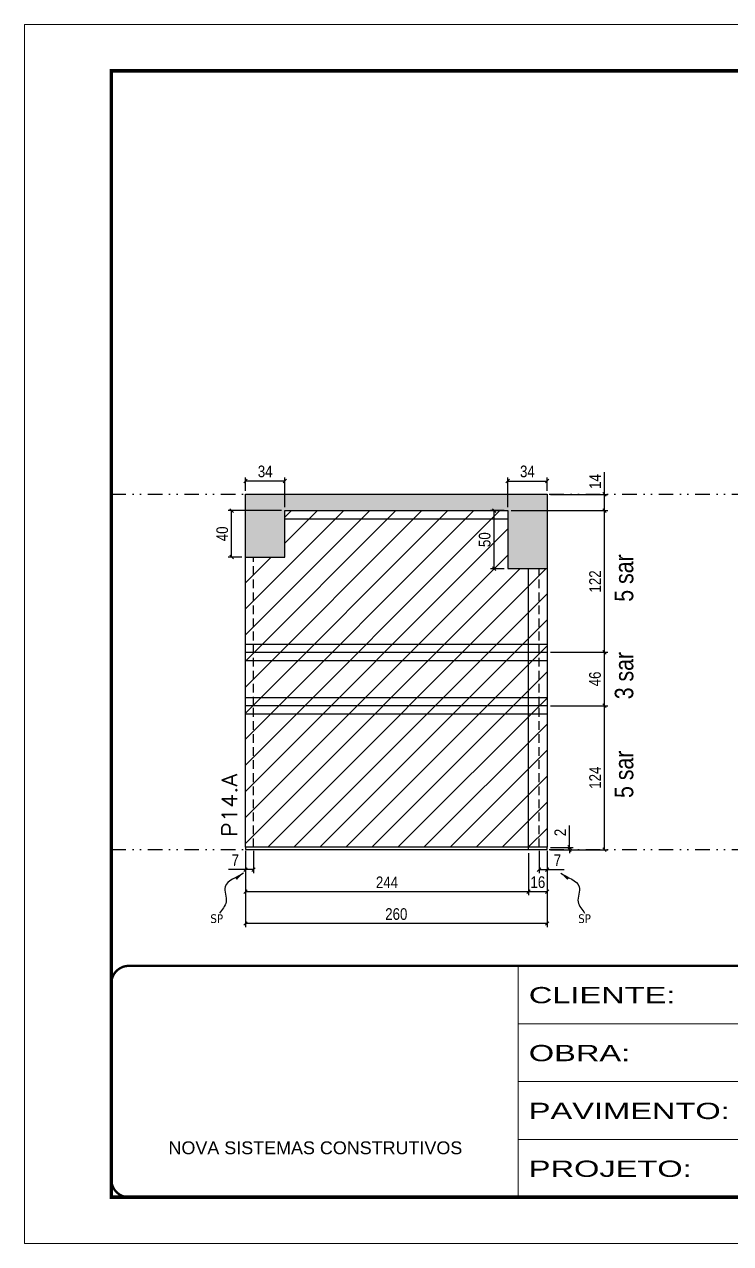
# Model space of a CAD drawing. Extents: x 14400 to 27878, y -21631 to 6985.
# Drawn here: x 19182 to 19791, y 192 to 1242 of the extents above; entities that cross this region are included whole.
import ezdxf

# ---------------------------------------------------------------- set-up
doc = ezdxf.new("R2010")
doc.units = 0
for name, pattern in [('CONTINUO', [0]), ('DASHED', [0.75, 0.5, -0.25]), ('DIVIDE2', [0.625, 0.25, -0.125, 0, -0.125, 0, -0.125]), ('HIDDEN', [0.375, 0.25, -0.125])]:
    doc.linetypes.add(name, pattern=pattern)
for name, color, linetype in [('COTA', 241, 'Continuous'), ('NOMENCLATURA', 7, 'Continuous'), ('Nível', 160, 'Continuous'), ('Painéis', 200, 'Continuous'), ('SARR_2.2x7', 40, 'Continuous'), ('texto', 7, 'Continuous')]:
    doc.layers.add(name, color=color, linetype=linetype)
for name, color, linetype, lineweight in [('Folhas', 255, 'Continuous', 9), ('Hachura', 251, 'Continuous', 9), ('SARRAFO DE PRESSAO', 251, 'DASHED', 9), ('Texto Seção', 7, 'Continuous', 15)]:
    doc.layers.add(name, color=color, linetype=linetype, lineweight=lineweight)
doc.styles.add('ARIAL', font='arial.ttf')
doc.styles.add('ARIAL_NARROW', font='ARIALN.TTF', dxfattribs={"height": 0.2})
doc.styles.add('COTA TECNICA', font='techl___.ttf', dxfattribs={"height": 10})
doc.styles.add('COTA TECNICA-50', font='techl___.ttf', dxfattribs={"height": 10})
doc.styles.add('REGUA-120', font='ROMANS.shx', dxfattribs={"height": 15})
doc.styles.get("Standard").update_dxf_attribs({"font": 'arial.ttf'})
doc.styles.add('Tecnologia', font='')
doc.styles.get('Tecnologia').set_extended_font_data('Forgotten Futurist')
doc.dimstyles.new('COTA PAINEL-50', dxfattribs={"dimtxt": 10, "dimasz": 3, "dimexe": 3, "dimexo": 3, "dimgap": 3, "dimtad": 1, "dimdec": 1, "dimzin": 12, "dimdsep": 46, "dimtxsty": 'COTA TECNICA-50', "dimblk1": 'OBLIQUE', "dimblk2": 'OBLIQUE', "dimsah": 1, "dimcen": 0.9, "dimclrd": 4, "dimclre": 4, "dimclrt": 240, "dimadec": 1, "dimazin": 3, "dimtfac": 1, "dimtdec": 1, "dimtmove": 0, "dimatfit": 3, "dimfxl": 1, "dimtolj": 1, "dimtzin": 12, "dimarcsym": 0})
doc.dimstyles.new('PAINEL', dxfattribs={"dimtxt": 10, "dimasz": 3, "dimexe": 3, "dimexo": 3, "dimgap": 3, "dimtad": 1, "dimdec": 1, "dimzin": 12, "dimdsep": 46, "dimtxsty": 'COTA TECNICA', "dimblk1": 'OBLIQUE', "dimblk2": 'OBLIQUE', "dimsah": 1, "dimcen": 0.9, "dimclrd": 4, "dimclre": 4, "dimclrt": 240, "dimadec": 1, "dimazin": 3, "dimtfac": 1, "dimtdec": 1, "dimtmove": 0, "dimatfit": 3, "dimfxl": 1, "dimtolj": 1, "dimtzin": 12, "dimarcsym": 0})
doc.dimstyles.get("Standard").update_dxf_attribs({"dimtxt": 0.18, "dimasz": 0.18, "dimexe": 0.18, "dimexo": 0.0625, "dimgap": 0.09, "dimtad": 0, "dimtih": 1, "dimtoh": 1, "dimdec": 4, "dimzin": 0, "dimdsep": 46, "dimtxsty": 'Standard', "dimcen": 0.09, "dimadec": 0, "dimazin": 0, "dimtfac": 1, "dimtdec": 4, "dimtofl": 0, "dimtmove": 0, "dimatfit": 3, "dimfxl": 1, "dimtolj": 1, "dimtzin": 0, "dimarcsym": 0})

# ---------------------------------------------------------------- blocks, each defined once
blk = doc.blocks.new('9999999999')
at = {"color": 30, "linetype": 'CONTINUO'}
for p, q in [((98564.6, 34230.2), (98564.6, 34429.4)), ((98564.6, 34379.6), (99584, 34379.6)), ((98564.6, 34329.8), (99488, 34329.8)), ((98564.6, 34280), (99488, 34280))]:
    blk.add_line(p, q, dxfattribs=at)
at = {"color": 30, "linetype": 'CONTINUO', "const_width": 2}
blk.add_lwpolyline([(99584, 34230.2), (99584, 34414.4, 0.414214), (99569, 34429.4), (98229, 34429.4, 0.414214), (98214, 34414.4), (98214, 34245.2, 0.414214), (98229, 34230.2), (99584, 34230.2)], format="xyb", dxfattribs=at)
at = {"layer": 'Folhas'}
blk.add_lwpolyline([(98139, 34190.2), (99624, 34190.2), (99624, 35240.2), (98139, 35240.2)], close=True, dxfattribs=at)
at = {"layer": 'Folhas', "color": 30, "const_width": 3}
blk.add_lwpolyline([(98214, 34230.2), (99584, 34230.2), (99584, 35200.2), (98214, 35200.2)], close=True, dxfattribs=at)
at = {"color": 7, "linetype": 'Continuous', "ltscale": 5, "style": 'ARIAL'}
blk.add_text('NOVA SISTEMAS CONSTRUTIVOS', height=11.059, dxfattribs=at).set_placement((98263.2, 34267.2))
at = {"layer": 'Folhas', "color": 7, "style": 'Tecnologia', "width": 1.5}
for s, p in [('CLIENTE:', (98573.7, 34397.2)), ('OBRA:', (98573.7, 34347.3)), ('PAVIMENTO:', (98573.7, 34297.5)), ('PROJETO:', (98573.7, 34247.7))]:
    blk.add_text(s, height=14, dxfattribs=at).set_placement(p)
blk = doc.blocks.new('_Oblique')
at = {"color": 0, "linetype": 'ByBlock', "lineweight": -2}
blk.add_line((-0.5, -0.5), (0.5, 0.5), dxfattribs=at)
blk = doc.blocks.new('*D1644')
at = {"layer": 'COTA', "color": 4, "lineweight": -2, "transparency": 16777216}
for p, q in [((19372.5, 530.1), (19372.5, 464.5)), ((19632.5, 530.1), (19632.5, 464.5)), ((19632.5, 467.5), (19372.5, 467.5))]:
    blk.add_line(p, q, dxfattribs=at)
at = {"layer": 'Defpoints', "color": 0, "transparency": 16777216}
for p in [(19372.5, 533.1), (19632.5, 533.1), (19372.5, 467.5)]:
    blk.add_point(p, dxfattribs=at)
at = {"layer": 'COTA', "color": 4, "lineweight": -2, "transparency": 16777216, "xscale": 3, "yscale": 3, "zscale": 3, "rotation": 180}
blk.add_blockref('_Oblique', (19372.5, 467.5), dxfattribs=at)
at = {"layer": 'COTA', "color": 4, "lineweight": -2, "transparency": 16777216, "xscale": 3, "yscale": 3, "zscale": 3}
blk.add_blockref('_Oblique', (19632.5, 467.5), dxfattribs=at)
at = {"layer": 'COTA', "color": 240, "transparency": 16777216, "insert": (19502.5, 475.6), "char_height": 10, "attachment_point": 5, "style": 'COTA TECNICA'}
blk.add_mtext('\\A1;260', dxfattribs=at)
blk = doc.blocks.new('*D1645')
at = {"layer": 'COTA', "color": 4, "lineweight": -2, "transparency": 16777216}
for p, q in [((19625.5, 530.1), (19625.5, 510.9)), ((19632.5, 528.1), (19632.5, 510.9)), ((19625.5, 513.9), (19632.5, 513.9)), ((19632.5, 513.9), (19647.2, 513.9))]:
    blk.add_line(p, q, dxfattribs=at)
at = {"layer": 'Defpoints', "color": 0, "transparency": 16777216}
for p in [(19625.5, 533.1), (19632.5, 531.1), (19632.5, 513.9)]:
    blk.add_point(p, dxfattribs=at)
at = {"layer": 'COTA', "color": 4, "lineweight": -2, "transparency": 16777216, "xscale": 3, "yscale": 3, "zscale": 3, "rotation": 180}
blk.add_blockref('_Oblique', (19625.5, 513.9), dxfattribs=at)
at = {"layer": 'COTA', "color": 4, "lineweight": -2, "transparency": 16777216, "xscale": 3, "yscale": 3, "zscale": 3}
blk.add_blockref('_Oblique', (19632.5, 513.9), dxfattribs=at)
at = {"layer": 'COTA', "color": 240, "transparency": 16777216, "insert": (19641.4, 522), "char_height": 10, "attachment_point": 5, "style": 'COTA TECNICA-50'}
blk.add_mtext('\\A1;7', dxfattribs=at)
blk = doc.blocks.new('*D1646')
at = {"layer": 'COTA', "color": 4, "lineweight": -2, "transparency": 16777216}
for p, q in [((19372.5, 528.1), (19372.5, 510.9)), ((19379.5, 530.1), (19379.5, 510.9)), ((19372.5, 513.9), (19357.8, 513.9)), ((19379.5, 513.9), (19372.5, 513.9))]:
    blk.add_line(p, q, dxfattribs=at)
at = {"layer": 'Defpoints', "color": 0, "transparency": 16777216}
for p in [(19372.5, 531.1), (19379.5, 533.1), (19372.5, 513.9)]:
    blk.add_point(p, dxfattribs=at)
at = {"layer": 'COTA', "color": 4, "lineweight": -2, "transparency": 16777216, "xscale": 3, "yscale": 3, "zscale": 3, "rotation": 180}
blk.add_blockref('_Oblique', (19372.5, 513.9), dxfattribs=at)
at = {"layer": 'COTA', "color": 4, "lineweight": -2, "transparency": 16777216, "xscale": 3, "yscale": 3, "zscale": 3}
blk.add_blockref('_Oblique', (19379.5, 513.9), dxfattribs=at)
at = {"layer": 'COTA', "color": 240, "transparency": 16777216, "insert": (19363.7, 522), "char_height": 10, "attachment_point": 5, "style": 'COTA TECNICA-50'}
blk.add_mtext('\\A1;7', dxfattribs=at)
blk = doc.blocks.new('*D1647')
at = {"layer": 'COTA', "color": 4, "lineweight": -2, "transparency": 16777216}
for p, q in [((19651.8, 533.1), (19651.8, 551.9)), ((19635.5, 533.1), (19654.8, 533.1)), ((19635.5, 531.1), (19654.8, 531.1)), ((19651.8, 531.1), (19651.8, 533.1)), ((19651.8, 531.1), (19651.8, 528.1))]:
    blk.add_line(p, q, dxfattribs=at)
at = {"layer": 'Defpoints', "color": 0, "transparency": 16777216}
for p in [(19632.5, 533.1), (19632.5, 531.1), (19651.8, 531.1)]:
    blk.add_point(p, dxfattribs=at)
at = {"layer": 'COTA', "color": 4, "lineweight": -2, "transparency": 16777216, "xscale": 3, "yscale": 3, "zscale": 3}
for p, rotation in [((19651.8, 533.1), 270), ((19651.8, 531.1), 90)]:
    blk.add_blockref('_Oblique', p, dxfattribs=dict(at, rotation=rotation))
at = {"layer": 'COTA', "color": 240, "transparency": 16777216, "insert": (19643.8, 545.9), "char_height": 10, "attachment_point": 5, "rotation": 90, "style": 'COTA TECNICA-50'}
blk.add_mtext('\\A1;2', dxfattribs=at)
blk = doc.blocks.new('*D1648')
at = {"layer": 'COTA', "color": 4, "linetype": 'ByBlock', "lineweight": -2, "transparency": 16777216}
for p, q in [((19635.5, 655.1), (19684.9, 655.1)), ((19681.9, 531.1), (19681.9, 655.1)), ((19635.5, 531.1), (19684.9, 531.1))]:
    blk.add_line(p, q, dxfattribs=at)
at = {"layer": 'Defpoints', "color": 0, "linetype": 'ByBlock', "transparency": 16777216}
for p in [(19632.5, 655.1), (19681.9, 655.1), (19632.5, 531.1)]:
    blk.add_point(p, dxfattribs=at)
at = {"layer": 'COTA', "color": 4, "linetype": 'ByBlock', "lineweight": -2, "transparency": 16777216, "xscale": 3, "yscale": 3, "zscale": 3}
for p, rotation in [((19681.9, 655.1), 90), ((19681.9, 531.1), 270)]:
    blk.add_blockref('_Oblique', p, dxfattribs=dict(at, rotation=rotation))
at = {"layer": 'COTA', "color": 240, "linetype": 'ByBlock', "transparency": 16777216, "insert": (19673.8, 593.1), "char_height": 10, "attachment_point": 5, "rotation": 90, "style": 'COTA TECNICA'}
blk.add_mtext('\\A1;124', dxfattribs=at)
blk = doc.blocks.new('*D1649')
at = {"layer": 'COTA', "color": 4, "lineweight": -2, "transparency": 16777216}
for p, q in [((19616.5, 528.1), (19616.5, 492)), ((19632.5, 528.1), (19632.5, 492)), ((19616.5, 495), (19632.5, 495))]:
    blk.add_line(p, q, dxfattribs=at)
at = {"layer": 'Defpoints', "color": 0, "transparency": 16777216}
for p in [(19616.5, 531.1), (19632.5, 531.1), (19632.5, 495)]:
    blk.add_point(p, dxfattribs=at)
at = {"layer": 'COTA', "color": 4, "lineweight": -2, "transparency": 16777216, "xscale": 3, "yscale": 3, "zscale": 3, "rotation": 180}
blk.add_blockref('_Oblique', (19616.5, 495), dxfattribs=at)
at = {"layer": 'COTA', "color": 4, "lineweight": -2, "transparency": 16777216, "xscale": 3, "yscale": 3, "zscale": 3}
blk.add_blockref('_Oblique', (19632.5, 495), dxfattribs=at)
at = {"layer": 'COTA', "color": 240, "transparency": 16777216, "insert": (19624.5, 503.1), "char_height": 10, "attachment_point": 5, "style": 'COTA TECNICA'}
blk.add_mtext('\\A1;16', dxfattribs=at)
blk = doc.blocks.new('*D1650')
at = {"layer": 'COTA', "color": 4, "lineweight": -2, "transparency": 16777216}
for p, q in [((19372.5, 528.1), (19372.5, 492)), ((19616.5, 528.1), (19616.5, 492)), ((19372.5, 495), (19616.5, 495))]:
    blk.add_line(p, q, dxfattribs=at)
at = {"layer": 'Defpoints', "color": 0, "transparency": 16777216}
for p in [(19372.5, 531.1), (19616.5, 531.1), (19616.5, 495)]:
    blk.add_point(p, dxfattribs=at)
at = {"layer": 'COTA', "color": 4, "lineweight": -2, "transparency": 16777216, "xscale": 3, "yscale": 3, "zscale": 3, "rotation": 180}
blk.add_blockref('_Oblique', (19372.5, 495), dxfattribs=at)
at = {"layer": 'COTA', "color": 4, "lineweight": -2, "transparency": 16777216, "xscale": 3, "yscale": 3, "zscale": 3}
blk.add_blockref('_Oblique', (19616.5, 495), dxfattribs=at)
at = {"layer": 'COTA', "color": 240, "transparency": 16777216, "insert": (19494.5, 503), "char_height": 10, "attachment_point": 5, "style": 'COTA TECNICA'}
blk.add_mtext('\\A1;244', dxfattribs=at)
blk = doc.blocks.new('*D1658')
at = {"layer": 'COTA', "color": 4, "lineweight": -2, "transparency": 16777216}
for p, q in [((19372.5, 840.1), (19372.5, 851.6)), ((19406.5, 826.1), (19406.5, 851.6)), ((19406.5, 848.6), (19372.5, 848.6))]:
    blk.add_line(p, q, dxfattribs=at)
at = {"layer": 'Defpoints', "color": 0, "transparency": 16777216}
for p in [(19372.5, 848.6), (19372.5, 837.1), (19406.5, 823.1)]:
    blk.add_point(p, dxfattribs=at)
at = {"layer": 'COTA', "color": 4, "lineweight": -2, "transparency": 16777216, "xscale": 3, "yscale": 3, "zscale": 3, "rotation": 180}
blk.add_blockref('_Oblique', (19372.5, 848.6), dxfattribs=at)
at = {"layer": 'COTA', "color": 4, "lineweight": -2, "transparency": 16777216, "xscale": 3, "yscale": 3, "zscale": 3}
blk.add_blockref('_Oblique', (19406.5, 848.6), dxfattribs=at)
at = {"layer": 'COTA', "color": 240, "transparency": 16777216, "insert": (19389.5, 856.8), "char_height": 10, "attachment_point": 5, "style": 'COTA TECNICA'}
blk.add_mtext('\\A1;34', dxfattribs=at)
blk = doc.blocks.new('*D1659')
at = {"layer": 'COTA', "color": 4, "lineweight": -2, "transparency": 16777216}
for p, q in [((19598.5, 826.1), (19598.5, 851.6)), ((19632.5, 840.1), (19632.5, 851.6)), ((19598.5, 848.6), (19632.5, 848.6))]:
    blk.add_line(p, q, dxfattribs=at)
at = {"layer": 'Defpoints', "color": 0, "transparency": 16777216}
for p in [(19632.5, 848.6), (19632.5, 837.1), (19598.5, 823.1)]:
    blk.add_point(p, dxfattribs=at)
at = {"layer": 'COTA', "color": 4, "lineweight": -2, "transparency": 16777216, "xscale": 3, "yscale": 3, "zscale": 3, "rotation": 180}
blk.add_blockref('_Oblique', (19598.5, 848.6), dxfattribs=at)
at = {"layer": 'COTA', "color": 4, "lineweight": -2, "transparency": 16777216, "xscale": 3, "yscale": 3, "zscale": 3}
blk.add_blockref('_Oblique', (19632.5, 848.6), dxfattribs=at)
at = {"layer": 'COTA', "color": 240, "transparency": 16777216, "insert": (19615.5, 856.8), "char_height": 10, "attachment_point": 5, "style": 'COTA TECNICA'}
blk.add_mtext('\\A1;34', dxfattribs=at)
blk = doc.blocks.new('*D1660')
at = {"layer": 'COTA', "color": 4, "lineweight": -2, "transparency": 16777216}
for p, q in [((19403.5, 823.1), (19357.6, 823.1)), ((19360.6, 783.1), (19360.6, 823.1)), ((19369.5, 783.1), (19357.6, 783.1))]:
    blk.add_line(p, q, dxfattribs=at)
at = {"layer": 'Defpoints', "color": 0, "transparency": 16777216}
for p in [(19360.6, 823.1), (19406.5, 823.1), (19372.5, 783.1)]:
    blk.add_point(p, dxfattribs=at)
at = {"layer": 'COTA', "color": 4, "lineweight": -2, "transparency": 16777216, "xscale": 3, "yscale": 3, "zscale": 3}
for p, rotation in [((19360.6, 823.1), 90), ((19360.6, 783.1), 270)]:
    blk.add_blockref('_Oblique', p, dxfattribs=dict(at, rotation=rotation))
at = {"layer": 'COTA', "color": 240, "transparency": 16777216, "insert": (19352.5, 803.1), "char_height": 10, "attachment_point": 5, "rotation": 90, "style": 'COTA TECNICA'}
blk.add_mtext('\\A1;40', dxfattribs=at)
blk = doc.blocks.new('*D1661')
at = {"layer": 'COTA', "color": 4, "lineweight": -2, "transparency": 16777216}
for p, q in [((19595.5, 823.1), (19583.8, 823.1)), ((19586.8, 773.1), (19586.8, 823.1)), ((19595.5, 773.1), (19583.8, 773.1))]:
    blk.add_line(p, q, dxfattribs=at)
at = {"layer": 'Defpoints', "color": 0, "transparency": 16777216}
for p in [(19586.8, 823.1), (19598.5, 823.1), (19598.5, 773.1)]:
    blk.add_point(p, dxfattribs=at)
at = {"layer": 'COTA', "color": 4, "lineweight": -2, "transparency": 16777216, "xscale": 3, "yscale": 3, "zscale": 3}
for p, rotation in [((19586.8, 823.1), 90), ((19586.8, 773.1), 270)]:
    blk.add_blockref('_Oblique', p, dxfattribs=dict(at, rotation=rotation))
at = {"layer": 'COTA', "color": 240, "transparency": 16777216, "insert": (19578.7, 798.1), "char_height": 10, "attachment_point": 5, "rotation": 90, "style": 'COTA TECNICA'}
blk.add_mtext('\\A1;50', dxfattribs=at)
blk = doc.blocks.new('*D1680')
at = {"layer": 'COTA', "color": 4, "lineweight": -2, "transparency": 16777216}
for p, q in [((19635.5, 701.1), (19684.9, 701.1)), ((19681.9, 655.1), (19681.9, 701.1)), ((19635.5, 655.1), (19684.9, 655.1))]:
    blk.add_line(p, q, dxfattribs=at)
at = {"layer": 'Defpoints', "color": 0, "transparency": 16777216}
for p in [(19632.5, 701.1), (19681.9, 701.1), (19632.5, 655.1)]:
    blk.add_point(p, dxfattribs=at)
at = {"layer": 'COTA', "color": 4, "lineweight": -2, "transparency": 16777216, "xscale": 3, "yscale": 3, "zscale": 3}
for p, rotation in [((19681.9, 701.1), 90), ((19681.9, 655.1), 270)]:
    blk.add_blockref('_Oblique', p, dxfattribs=dict(at, rotation=rotation))
at = {"layer": 'COTA', "color": 240, "transparency": 16777216, "insert": (19673.8, 678.1), "char_height": 10, "attachment_point": 5, "rotation": 90, "style": 'COTA TECNICA'}
blk.add_mtext('\\A1;46', dxfattribs=at)
blk = doc.blocks.new('*D1681')
at = {"layer": 'COTA', "color": 4, "lineweight": -2, "transparency": 16777216}
for p, q in [((19601.5, 823.1), (19684.9, 823.1)), ((19681.9, 701.1), (19681.9, 823.1)), ((19635.5, 701.1), (19684.9, 701.1))]:
    blk.add_line(p, q, dxfattribs=at)
at = {"layer": 'Defpoints', "color": 0, "transparency": 16777216}
for p in [(19598.5, 823.1), (19681.9, 823.1), (19632.5, 701.1)]:
    blk.add_point(p, dxfattribs=at)
at = {"layer": 'COTA', "color": 4, "lineweight": -2, "transparency": 16777216, "xscale": 3, "yscale": 3, "zscale": 3}
for p, rotation in [((19681.9, 823.1), 90), ((19681.9, 701.1), 270)]:
    blk.add_blockref('_Oblique', p, dxfattribs=dict(at, rotation=rotation))
at = {"layer": 'COTA', "color": 240, "transparency": 16777216, "insert": (19673.8, 762.1), "char_height": 10, "attachment_point": 5, "rotation": 90, "style": 'COTA TECNICA'}
blk.add_mtext('\\A1;122', dxfattribs=at)
blk = doc.blocks.new('*D1682')
at = {"layer": 'COTA', "color": 4, "lineweight": -2, "transparency": 16777216}
for p, q in [((19681.9, 837.1), (19681.9, 856.3)), ((19635.5, 837.1), (19684.9, 837.1)), ((19681.9, 823.1), (19681.9, 837.1)), ((19601.5, 823.1), (19684.9, 823.1))]:
    blk.add_line(p, q, dxfattribs=at)
at = {"layer": 'Defpoints', "color": 0, "transparency": 16777216}
for p in [(19632.5, 837.1), (19681.9, 837.1), (19598.5, 823.1)]:
    blk.add_point(p, dxfattribs=at)
at = {"layer": 'COTA', "color": 4, "lineweight": -2, "transparency": 16777216, "xscale": 3, "yscale": 3, "zscale": 3}
for p, rotation in [((19681.9, 837.1), 90), ((19681.9, 823.1), 270)]:
    blk.add_blockref('_Oblique', p, dxfattribs=dict(at, rotation=rotation))
at = {"layer": 'COTA', "color": 240, "transparency": 16777216, "insert": (19673.8, 848.2), "char_height": 10, "attachment_point": 5, "rotation": 90, "style": 'COTA TECNICA'}
blk.add_mtext('\\A1;14', dxfattribs=at)

msp = doc.modelspace()

# ---------------------------------------------------------------- hatches: boundary and pattern name
at = {"layer": 'COTA'}
h = msp.add_hatch(dxfattribs=at)
h.set_pattern_fill('AR-CONC', color=256, scale=0.03)
h.set_pattern_definition([(50, (4768.5, 1093.575), (5.4655401, -0.4781726), [0.5715, -6.2865]), (355, (4768.5, 1093.575), (-1.0573026, 5.7317054), [0.4572, -5.0292175]), (100.451445, (4768.9555, 1093.535), (4.4082374, 5.2535326), [0.4857003, -5.3427073]), (46.1842, (4768.5, 1095.099), (8.1323712, -1.2612698), [0.85725, -9.42975]), (96.63556, (4769.178, 1094.994), (7.122124, 7.4227837), [0.7285507, -8.0140682]), (351.18415, (4768.5, 1095.099), (7.122124, 7.4227837), [0.685799, -7.543792]), (21, (4769.262, 1094.718), (4.5484317, -3.067956), [0.5715, -6.2865]), (326, (4769.262, 1094.718), (1.8540609, 5.525639), [0.4572, -5.0292]), (71.451445, (4769.641, 1094.4624), (6.4024926, 2.457683), [0.4857003, -5.3426981]), (37.5, (4768.5, 1093.5751), (0.0926581, 2.53665117), [0, -4.96824, 0, -5.1054, 0, -5.04825]), (7.5, (4768.5, 1093.575), (2.0045899, 3.00541724), [0, -2.91084, 0, -4.85394, 0, -1.92405]), (327.5, (4766.8007, 1093.5751), (4.06771786, -0.17186232), [0, -1.905, 0, -5.9436, 0, -7.8867]), (317.5, (4766.0387, 1093.575), (4.4438754, 0.7627947), [0, -2.4765, 0, -3.94716, 0, -5.6007])])
h.paths.add_polyline_path([(19632.518, 837.135), (19372.518, 837.135), (19372.518, 783.135), (19406.518, 783.135), (19406.518, 823.135), (19598.518, 823.135), (19598.518, 773.135), (19632.518, 773.135)])
at = {"layer": 'Hachura'}
h = msp.add_hatch(dxfattribs=at)
h.set_pattern_fill('ANSI31', color=256, scale=5)
h.paths.add_polyline_path([(19616.518, 773.135), (19598.518, 773.135), (19598.518, 823.135), (19406.518, 823.135), (19406.518, 783.135), (19372.518, 783.135), (19372.518, 701.135), (19616.518, 701.135)])
h.paths.add_polyline_path([(19616.518, 701.135), (19372.518, 701.135), (19372.518, 655.135), (19616.518, 655.135)])
h.paths.add_polyline_path([(19616.518, 655.135), (19372.518, 655.135), (19372.518, 533.135), (19616.518, 533.135)])
h.paths.add_polyline_path([(19632.518, 655.135), (19616.518, 655.135), (19616.518, 533.135), (19632.518, 533.135)])
h.paths.add_polyline_path([(19632.518, 701.135), (19616.518, 701.135), (19616.518, 655.135), (19632.518, 655.135)])
h.paths.add_polyline_path([(19632.518, 773.135), (19616.518, 773.135), (19616.518, 701.135), (19632.518, 701.135)])
h.paths.add_polyline_path([(19839.697, 773.135), (19823.697, 773.135), (19823.697, 701.135), (19839.697, 701.135)])
h.paths.add_polyline_path([(19839.697, 701.135), (19823.697, 701.135), (19823.697, 655.135), (19839.697, 655.135)])
h.paths.add_polyline_path([(19839.697, 655.135), (19823.697, 655.135), (19823.697, 533.135), (19839.697, 533.135)])
h.paths.add_polyline_path([(20083.697, 655.135), (19839.697, 655.135), (19839.697, 533.135), (20083.697, 533.135)])
h.paths.add_polyline_path([(20083.697, 701.135), (19839.697, 701.135), (19839.697, 655.135), (20083.697, 655.135)])
h.paths.add_polyline_path([(20083.697, 819.135), (20021.697, 819.135), (20021.697, 773.135), (19839.697, 773.135), (19839.697, 701.135), (20083.697, 701.135)])
h.paths.add_polyline_path([(19994.697, 823.135), (19857.697, 823.135), (19857.697, 773.135), (19994.697, 773.135)])
h.paths.add_polyline_path([(20296.658, 777.135), (20277.658, 777.135), (20277.658, 533.135), (20296.658, 533.135)])
h.paths.add_polyline_path([(20296.658, 783.135), (20277.658, 783.135), (20277.658, 777.135), (20296.658, 777.135)])
h.paths.add_polyline_path([(20481.89, 773.135), (20462.89, 773.135), (20462.89, 533.135), (20481.89, 533.135)])

# ---------------------------------------------------------------- linework, layer by layer
at = {"layer": 'COTA'}
for p, q in [((19372.518, 783.135), (19372.518, 837.135)), ((19372.518, 837.135), (19632.518, 837.135)), ((19632.518, 837.135), (19632.518, 773.135))]:
    msp.add_line(p, q, dxfattribs=at)
at = {"layer": 'Nível', "color": 4, "linetype": 'DIVIDE2', "ltscale": 50}
for p, q in [((19256.967, 837.135), (20626.967, 837.135)), ((19256.967, 531.135), (20626.967, 531.135))]:
    msp.add_line(p, q, dxfattribs=at)
at = {"layer": 'Painéis'}
for p, q in [((19406.518, 783.135), (19406.518, 823.135)), ((19406.518, 823.135), (19598.518, 823.135)), ((19598.518, 823.135), (19598.518, 773.135)), ((19372.518, 533.135), (19372.518, 783.135)), ((19372.518, 783.135), (19406.518, 783.135)), ((19598.518, 773.135), (19632.518, 773.135)), ((19616.518, 531.135), (19616.518, 773.135)), ((19632.518, 773.135), (19632.518, 533.135)), ((19372.518, 701.135), (19632.518, 701.135)), ((19372.518, 655.135), (19632.518, 655.135))]:
    msp.add_line(p, q, dxfattribs=at)
msp.add_lwpolyline([(19632.518, 533.135), (19372.518, 533.135), (19372.518, 531.135), (19632.518, 531.135)], close=True, dxfattribs=at)
at = {"layer": 'SARR_2.2x7'}
for p, q in [((19406.518, 816.135), (19598.518, 816.135)), ((19372.518, 708.135), (19632.518, 708.135)), ((19372.518, 694.135), (19632.518, 694.135)), ((19372.518, 662.135), (19632.518, 662.135)), ((19372.518, 648.135), (19632.518, 648.135))]:
    msp.add_line(p, q, dxfattribs=at)
at = {"layer": 'SARR_2.2x7', "linetype": 'HIDDEN', "ltscale": 30}
for p, q in [((19379.518, 655.135), (19379.518, 783.135)), ((19625.518, 655.135), (19625.518, 773.135)), ((19379.518, 533.135), (19379.518, 655.135)), ((19625.518, 533.135), (19625.518, 655.135))]:
    msp.add_line(p, q, dxfattribs=at)

# ---------------------------------------------------------------- block references
at = {"layer": 'SARRAFO DE PRESSAO', "color": 6, "linetype": 'ByBlock'}
msp.add_blockref('9999999999', (-78957.011, -33998.353), dxfattribs=at)

# ---------------------------------------------------------------- texts
at = {"layer": 'NOMENCLATURA', "style": 'ARIAL_NARROW'}
for s, p in [('5 sar', (19706.761, 744.654)), ('3 sar', (19706.761, 660.654)), ('5 sar', (19706.761, 575.654))]:
    msp.add_text(s, height=16, rotation=90, dxfattribs=at).set_placement(p)
at = {"layer": 'texto', "color": 0, "char_height": 7.5, "attachment_point": 5}
for insert in [(19347.741, 471.644), (19664.765, 471.644)]:
    msp.add_mtext('{\\fTahoma|b0|i0|c0|p34;\\C4;SP}', dxfattribs=dict(at, insert=insert))
at = {"layer": 'Texto Seção', "style": 'REGUA-120', "width": 1.1}
msp.add_text('P14.A', height=13, rotation=90, dxfattribs=at).set_placement((19365.269, 541.898))

# ---------------------------------------------------------------- dimensions: what is measured, and where the dimension line sits
at = {"layer": 'COTA'}
for base, p1, p2, dimstyle, picture, middle in [((19372.518, 848.605), (19406.518, 823.135), (19372.518, 837.135), 'PAINEL', '*D1658', (19389.518, 856.825)), ((19632.518, 848.605), (19598.518, 823.135), (19632.518, 837.135), 'PAINEL', '*D1659', (19615.518, 856.825)), ((19616.518, 494.955), (19372.518, 531.135), (19616.518, 531.135), 'PAINEL', '*D1650', (19494.518, 503.028)), ((19632.518, 513.893), (19625.518, 533.135), (19632.518, 531.135), 'COTA PAINEL-50', '*D1645', (19641.383, 521.966))]:
    dim = msp.add_linear_dim(base=base, p1=p1, p2=p2, dimstyle=dimstyle, dxfattribs=at)
    dim.commit()
    dim.dimension.update_dxf_attribs({"geometry": picture, "text_midpoint": middle})
for base, p1, p2, angle, dimstyle, picture, middle in [((19681.885, 837.135), (19598.518, 823.135), (19632.518, 837.135), 90, 'PAINEL', '*D1682', (19673.812, 848.193)), ((19360.642, 823.135), (19372.518, 783.135), (19406.518, 823.135), 90, 'PAINEL', '*D1660', (19352.539, 803.135)), ((19586.807, 823.135), (19598.518, 773.135), (19598.518, 823.135), 90, 'PAINEL', '*D1661', (19578.697, 798.135)), ((19681.885, 701.135), (19632.518, 655.135), (19632.518, 701.135), 90, 'PAINEL', '*D1680', (19673.783, 678.135)), ((19372.518, 513.893), (19379.518, 533.135), (19372.518, 531.135), 180, 'COTA PAINEL-50', '*D1646', (19363.652, 521.966))]:
    dim = msp.add_linear_dim(base=base, p1=p1, p2=p2, angle=angle, dimstyle=dimstyle, dxfattribs=at)
    dim.commit()
    dim.dimension.update_dxf_attribs({"geometry": picture, "text_midpoint": middle})
for base, p1, p2, angle, override, picture, middle in [((19681.885, 823.135), (19632.518, 701.135), (19598.518, 823.135), 90, {"dimtmove": 1}, '*D1681', (19673.827, 762.135)), ((19372.518, 467.517), (19632.518, 533.135), (19372.518, 533.135), 180, {"dimarcsym": 2}, '*D1644', (19502.518, 475.62))]:
    dim = msp.add_linear_dim(base=base, p1=p1, p2=p2, angle=angle, dimstyle='PAINEL', override=override, dxfattribs=at)
    dim.commit()
    dim.dimension.update_dxf_attribs({"geometry": picture, "text_midpoint": middle})
at = {"layer": 'COTA', "linetype": 'ByBlock'}
dim = msp.add_aligned_dim(p1=(19632.518, 531.135), p2=(19632.518, 655.135), distance=-49.367, dimstyle='PAINEL', dxfattribs=at)
dim.commit()
dim.dimension.update_dxf_attribs({"geometry": '*D1648', "text_midpoint": (19673.812, 593.135)})
at = {"layer": 'COTA'}
dim = msp.add_linear_dim(base=(19651.776, 531.135), p1=(19632.518, 533.135), p2=(19632.518, 531.135), angle=90, dimstyle='COTA PAINEL-50', dxfattribs=at)
dim.commit()
dim.dimension.update_dxf_attribs({"geometry": '*D1647', "text_midpoint": (19651.776, 545.882), "dimtype": 160})
dim = msp.add_linear_dim(base=(19632.518, 494.955), p1=(19616.518, 531.135), p2=(19632.518, 531.135), dimstyle='PAINEL', override={"dimtmove": 1}, dxfattribs=at)
dim.commit()
dim.dimension.update_dxf_attribs({"geometry": '*D1649', "text_midpoint": (19624.518, 494.955), "dimtype": 160})

# ---------------------------------------------------------------- leaders
at = {"layer": 'COTA', "path_type": 1}
for points in [[(19370.689, 510.954), (19354.904, 499.119), (19355.829, 486.113), (19350.276, 476.331)], [(19644.347, 510.954), (19660.132, 499.119), (19659.207, 486.113), (19664.76, 476.331)]]:
    msp.add_leader(points, dimstyle='Standard', override={"dimasz": 8}, dxfattribs=at)

doc.saveas('drawing.dxf')
